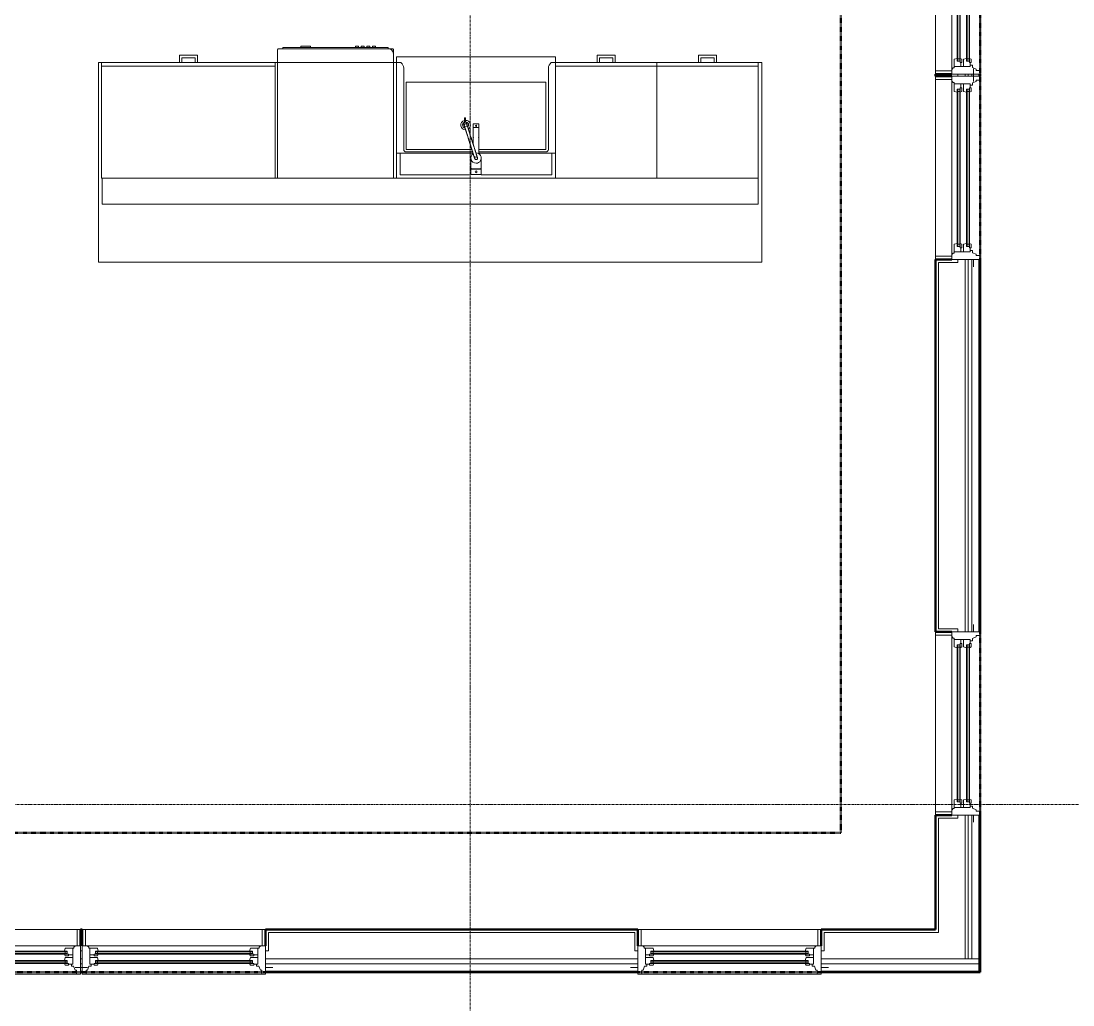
# Model space of a CAD drawing. Header units: inches. Extents: x -4218 to -1830, y 9767 to 12426.
# Drawn here: x -2266.4 to -2048.3, y 11240.6 to 11444.6 of the extents above; entities that cross this region are included whole.
import ezdxf

# ---------------------------------------------------------------- set-up
doc = ezdxf.new("R2010")
doc.units = ezdxf.units.IN
doc.header["$MEASUREMENT"] = 0
doc.linetypes.add('Dash 1_16_', pattern=[0.125, 0.0625, -0.0625])
doc.linetypes.add('Grid Line 1_2_', pattern=[0.875, 0.5, -0.125, 0.125, -0.125])
for name, color, linetype, lineweight in [('0-1', 7, 'Continuous', 5), ('0-2', 252, 'Continuous', 9), ('A-GLAZ-1', 151, 'Continuous', 9), ('A-GLAZ-2', 151, 'Continuous', 20), ('A-WALL', 113, 'Continuous', 13), ('A-WALL-3', 253, 'Continuous', 9), ('A-WALL-4', 252, 'Continuous', 9), ('A-WALL-5', 254, 'Continuous', 9), ('A-WALL-6', 10, 'Continuous', 9), ('A-WALL-7', 113, 'Continuous', 9), ('A-WALL-8', 113, 'Continuous', 50), ('C-PROP-LINE-1', 91, 'Dash 1_16_', 50), ('P-SANR-FIXT-1', 10, 'Continuous', 9), ('P-SANR-FIXT-3', 252, 'Continuous', 9), ('Q-CASE-1', 253, 'Continuous', 9), ('Q-CASE-2', 252, 'Continuous', 9), ('Q-CASE-3', 10, 'Continuous', 9), ('Q-CASE-5', 254, 'Continuous', 9), ('Q-SPCQ-1', 10, 'Continuous', 9), ('Q-SPCQ-2', 253, 'Continuous', 9), ('Q-SPCQ-3', 252, 'Continuous', 9), ('Q-SPCQ-4', 254, 'Continuous', 9), ('S-GRID-1', 1, 'Grid Line 1_2_', 9)]:
    doc.layers.add(name, color=color, linetype=linetype, lineweight=lineweight)

# ---------------------------------------------------------------- blocks, each defined once
blk = doc.blocks.new('Dishwasher_15404 - 34_ counter-V60-BACKGROUND - 2ND FLOOR')
at = {"layer": 'Q-SPCQ-1'}
for p, q in [((0, 0), (0, -24)), ((26.68, 0), (24, 0)), ((26.87, -22.93), (26.87, -0.2)), ((27.12, -1.09), (26.87, -1.09)), ((27.12, -1.09), (27.12, -22.91)), ((27.37, -4.82), (27.12, -4.82)), ((27.37, -4.82), (27.37, -5.81)), ((27.37, -5.81), (27.37, -6.79)), ((27.12, -6.79), (27.37, -6.79)), ((27.37, -16.15), (27.12, -16.15)), ((27.12, -16.74), (27.37, -16.74)), ((27.37, -17.33), (27.12, -17.33)), ((27.37, -16.15), (27.37, -16.74)), ((27.37, -17.33), (27.37, -17.92)), ((27.12, -17.92), (27.37, -17.92)), ((27.37, -18.51), (27.12, -18.51)), ((27.12, -19.1), (27.37, -19.1)), ((27.37, -18.51), (27.37, -19.1)), ((27.37, -19.69), (27.12, -19.69)), ((27.12, -20.28), (27.37, -20.28)), ((27.37, -19.69), (27.37, -20.28)), ((27.12, -22.91), (26.87, -22.91)), ((26.87, -23.8), (26.87, -22.93)), ((24, -24), (25.8, -24)), ((25.8, -24), (26.68, -24))]:
    blk.add_line(p, q, dxfattribs=at)
for centre, radius, start, end in [((26.68, -0.2), 0.197, 360, 90), ((26.68, -0.2), 0.197, 15, 90), ((25.8, -22.93), 1.07, 270, 0), ((26.68, -23.8), 0.197, 270, 0)]:
    blk.add_arc(centre, radius, start, end, dxfattribs=at)
at = {"layer": 'Q-SPCQ-2'}
blk.add_line((0, 0), (0, -24), dxfattribs=at)
at = {"layer": 'Q-SPCQ-3'}
for p, q in [((24, 0), (0, 0)), ((0, -24), (24, -24))]:
    blk.add_line(p, q, dxfattribs=at)
at = {"layer": 'Q-SPCQ-4'}
blk.add_line((0, 0), (0, -24), dxfattribs=at)
blk.add_line((0, 0), (0, -24), dxfattribs=at)
blk = doc.blocks.new('Vanity Cabinet-Double Door - 33_-V61-BACKGROUND - 2ND FLOOR')
at = {"layer": 'Q-CASE-1'}
for p, q in [((-15.76, 0), (17.24, 0)), ((17.24, 0), (-15.76, 0))]:
    blk.add_line(p, q, dxfattribs=at)
at = {"layer": 'Q-CASE-2'}
for p, q in [((-15.76, -5.17), (-15.76, 0)), ((-15.76, 0), (-15.76, -5.17)), ((-15.01, -0.75), (-15.01, -5.2)), ((-0.34, -0.75), (-15.01, -0.75)), ((16.49, -0.75), (1.82, -0.75)), ((16.49, -5.16), (16.49, -0.75)), ((17.24, 0), (17.24, -5.2)), ((17.24, -5.2), (17.24, 0))]:
    blk.add_line(p, q, dxfattribs=at)
at = {"layer": 'Q-CASE-5'}
blk.add_line((17.24, 0), (-15.76, 0), dxfattribs=at)
blk = doc.blocks.new('Base Cabinet 3 Drawer 230 - Base Cabinet 3 Drawer 230 21_-V62-BACKGROUND - 2ND FLOOR')
at = {"layer": 'Q-CASE-1'}
for p, q in [((-1.14, -24), (-0.64, -24)), ((2.61, -24), (2.11, -24))]:
    blk.add_line(p, q, dxfattribs=at)
at = {"layer": 'Q-CASE-2'}
for p, q in [((-9.76, -23.25), (-9.76, 0)), ((-9.76, 0), (11.24, 0)), ((11.24, 0), (11.24, -23.25)), ((-9.76, -23.25), (-9.76, -24)), ((11.24, -23.25), (-9.76, -23.25)), ((11.24, -24), (11.24, -23.25)), ((-9.76, -24), (11.24, -24)), ((-1.14, -24), (-0.64, -24)), ((2.61, -24), (2.11, -24))]:
    blk.add_line(p, q, dxfattribs=at)
at = {"layer": 'Q-CASE-3'}
for p, q in [((-1.14, -24), (-1.14, -25.5)), ((-1.14, -25.5), (2.61, -25.5)), ((-0.64, -25), (-0.64, -24)), ((2.11, -25), (-0.64, -25)), ((2.11, -24), (2.11, -25)), ((2.61, -25.5), (2.61, -24))]:
    blk.add_line(p, q, dxfattribs=at)
at = {"layer": 'Q-CASE-5'}
for p, q in [((-1.14, -24), (-0.64, -24)), ((2.61, -24), (2.11, -24))]:
    blk.add_line(p, q, dxfattribs=at)
blk = doc.blocks.new('Base Cabinet 3 Drawer 230 - Base Cabinet 3 Drawer 230 36_-2567957-BACKGROUND - 2ND FLOOR')
at = {"layer": 'Q-CASE-1'}
for p, q in [((-1.14, -24), (-0.64, -24)), ((2.61, -24), (2.11, -24))]:
    blk.add_line(p, q, dxfattribs=at)
at = {"layer": 'Q-CASE-2'}
for p, q in [((-17.26, -23.25), (-17.26, 0)), ((-17.26, 0), (18.74, 0)), ((18.74, 0), (18.74, -23.25)), ((-17.26, -23.25), (-17.26, -24)), ((18.74, -23.25), (-17.26, -23.25)), ((18.74, -24), (18.74, -23.25)), ((-17.26, -24), (18.74, -24)), ((-1.14, -24), (-0.64, -24)), ((2.61, -24), (2.11, -24))]:
    blk.add_line(p, q, dxfattribs=at)
at = {"layer": 'Q-CASE-3'}
for p, q in [((-1.14, -24), (-1.14, -25.5)), ((-1.14, -25.5), (2.61, -25.5)), ((-0.64, -25), (-0.64, -24)), ((2.11, -25), (-0.64, -25)), ((2.11, -24), (2.11, -25)), ((2.61, -25.5), (2.61, -24))]:
    blk.add_line(p, q, dxfattribs=at)
at = {"layer": 'Q-CASE-5'}
for p, q in [((-1.14, -24), (-0.64, -24)), ((2.61, -24), (2.11, -24))]:
    blk.add_line(p, q, dxfattribs=at)
blk = doc.blocks.new('kitchen_faucet_14143 - kitchen_faucet_14143-V80-BACKGROUND - 2ND FLOOR')
at = {"layer": 'P-SANR-FIXT-1'}
for p, q in [((-6.3, 0.57), (-7.09, 0.57)), ((-7.09, -0.57), (-7.09, 0.57)), ((-0.9, 0.59), (-6.3, 0.59)), ((-6.3, 0.51), (-6.3, 0.59)), ((-6.3, 0.42), (-6.3, 0.5)), ((-6.3, 0.3), (-6.3, 0.4)), ((-6.3, 0.29), (-6.3, 0.15)), ((-6.3, 0.15), (-6.3, 0.29)), ((-6.3, 0.15), (-6.3, -0.15)), ((-6.3, -0.15), (-6.3, 0.15)), ((-3.97, 0.59), (-4.89, 0.59)), ((2.26, 1.08), (0, 1.08)), ((2.34, 1.02), (2.1, 1.02)), ((2.26, 1.08), (2.26, -1.08)), ((3.44, 1.08), (2.34, 1.08)), ((2.34, -1.08), (2.34, 1.08)), ((3.44, 1.08), (3.44, -1.08)), ((-7.41, -2.04), (-6.99, -1.91)), ((-7.09, -0.57), (-6.3, -0.57)), ((-6.3, -0.15), (-6.3, -0.29)), ((-6.3, -0.29), (-6.3, -0.15)), ((-6.3, -0.4), (-6.3, -0.3)), ((-6.3, -0.5), (-6.3, -0.42)), ((-6.3, -0.59), (-6.3, -0.57)), ((-6.3, -0.59), (-2.83, -0.59)), ((-4.89, -0.59), (-3.97, -0.59)), ((-0.94, -0.59), (-0.9, -0.59)), ((0, -1.08), (2.26, -1.08)), ((2.1, -1.02), (2.34, -1.02)), ((2.34, -1.08), (3.44, -1.08)), ((-7.58, -2.2), (-8.24, -2.2)), ((-8.24, -2.4), (-7.58, -2.4)), ((-6.81, -2.46), (-7.23, -2.59))]:
    blk.add_line(p, q, dxfattribs=at)
at = {"layer": 'P-SANR-FIXT-1', "flags": 128}
for points in [[(-0.06, 0.29), (-0.07, 0.29), (-0.07, 0.29), (-0.07, 0.29), (-0.07, 0.29), (-0.07, 0.29), (-0.08, 0.28), (-0.08, 0.28), (-0.09, 0.28), (-0.1, 0.28), (-0.1, 0.28), (-0.11, 0.27), (-0.26, 0.23), (-0.28, 0.22), (-0.3, 0.22), (-0.46, 0.16), (-0.49, 0.16), (-0.51, 0.15), (-0.54, 0.14), (-0.57, 0.13), (-0.6, 0.12), (-0.63, 0.11), (-0.66, 0.1), (-0.69, 0.09), (-0.72, 0.08), (-0.75, 0.07), (-0.78, 0.06), (-0.82, 0.05), (-0.85, 0.04), (-0.89, 0.03), (-0.92, 0.02), (-0.96, 0.01), (-1, 0), (-1.04, -0.02), (-1.07, -0.03), (-1.11, -0.04), (-1.15, -0.05), (-1.2, -0.07), (-1.24, -0.08), (-1.28, -0.09), (-1.32, -0.11), (-1.37, -0.12), (-1.41, -0.14), (-1.46, -0.15), (-1.5, -0.16), (-1.55, -0.18), (-1.6, -0.19), (-1.65, -0.21), (-1.69, -0.23), (-1.74, -0.24), (-1.79, -0.26), (-2.49, -0.48), (-2.55, -0.5), (-2.61, -0.51), (-2.67, -0.53), (-2.72, -0.55), (-2.78, -0.57), (-2.84, -0.59), (-2.9, -0.61), (-2.96, -0.62), (-3.02, -0.64), (-3.08, -0.66), (-3.14, -0.68), (-3.19, -0.7), (-3.25, -0.72), (-3.31, -0.74), (-3.37, -0.76), (-3.43, -0.77), (-3.49, -0.79), (-3.55, -0.81), (-3.61, -0.83), (-3.67, -0.85), (-3.73, -0.87), (-3.79, -0.89), (-3.85, -0.91), (-3.91, -0.92), (-3.97, -0.94), (-4.03, -0.96), (-4.09, -0.98), (-4.15, -1), (-4.21, -1.02), (-4.26, -1.04), (-4.32, -1.05), (-4.94, -1.25), (-4.99, -1.27), (-5.04, -1.28), (-5.09, -1.3), (-5.15, -1.31), (-5.2, -1.33), (-5.44, -1.41), (-5.48, -1.42), (-5.53, -1.43), (-5.57, -1.45), (-5.62, -1.46), (-5.66, -1.48), (-5.7, -1.49), (-5.75, -1.5), (-5.79, -1.52), (-5.83, -1.53), (-5.87, -1.54), (-5.91, -1.56), (-5.95, -1.57), (-5.99, -1.58), (-6.02, -1.59), (-6.06, -1.6), (-6.1, -1.61), (-6.13, -1.63), (-6.17, -1.64), (-6.2, -1.65), (-6.23, -1.66), (-6.26, -1.67), (-6.3, -1.68), (-6.33, -1.69), (-6.36, -1.7), (-6.38, -1.71), (-6.41, -1.71), (-6.44, -1.72), (-6.47, -1.73), (-6.49, -1.74), (-6.52, -1.75), (-6.54, -1.76), (-6.57, -1.76), (-6.59, -1.77), (-6.61, -1.78), (-6.63, -1.78), (-6.65, -1.79), (-6.67, -1.8), (-6.69, -1.8), (-6.71, -1.81), (-6.73, -1.81), (-6.74, -1.82), (-6.76, -1.82), (-6.77, -1.83), (-6.79, -1.83), (-6.8, -1.84), (-6.81, -1.84), (-6.83, -1.84), (-6.84, -1.85), (-6.85, -1.85), (-6.86, -1.85), (-6.87, -1.86), (-6.87, -1.86), (-6.88, -1.86), (-6.89, -1.86), (-6.89, -1.87), (-6.9, -1.87), (-6.9, -1.87), (-6.9, -1.87), (-6.91, -1.87), (-6.91, -1.87), (-6.91, -1.87)], [(0.27, 0.18), (0.21, 0.23), (0.15, 0.28), (0.08, 0.3), (0, 0.3), (-0.08, 0.28), (-0.15, 0.25), (-0.2, 0.2), (-0.24, 0.13), (-0.27, 0.06), (-0.27, -0.02)], [(-0.22, -0.16), (-0.17, -0.22), (-0.1, -0.26), (-0.03, -0.28), (0.05, -0.29), (0.13, -0.27), (0.19, -0.23), (0.25, -0.18), (0.29, -0.12), (0.31, -0.04), (0.32, 0.03), (0.3, 0.11), (0.27, 0.18)], [(-6.56, -2), (-6.61, -1.94), (-6.67, -1.9), (-6.74, -1.87), (-6.82, -1.86), (-6.9, -1.87), (-6.97, -1.9), (-7.03, -1.94), (-7.08, -2), (-7.1, -2.08), (-7.11, -2.15)], [(-7.11, -2.15), (-7.1, -2.23), (-7.08, -2.3), (-7.03, -2.36), (-6.97, -2.41), (-6.9, -2.44), (-6.82, -2.45), (-6.74, -2.44), (-6.67, -2.41), (-6.61, -2.36), (-6.56, -2.3), (-6.53, -2.23), (-6.52, -2.15)], [(0.11, -0.27), (0.11, -0.27), (0.11, -0.27), (0.11, -0.28), (0.11, -0.28), (0.1, -0.28), (0.1, -0.28), (0.09, -0.28), (0.09, -0.28), (0.08, -0.28), (0.07, -0.29), (0.06, -0.29), (-0.08, -0.34), (-0.1, -0.34), (-0.12, -0.35), (-0.14, -0.35), (-0.16, -0.36), (-0.18, -0.37), (-0.2, -0.37), (-0.23, -0.38), (-0.25, -0.39), (-0.27, -0.4), (-0.3, -0.4), (-0.32, -0.41), (-0.35, -0.42), (-0.38, -0.43), (-0.41, -0.44), (-0.44, -0.45), (-0.46, -0.46), (-0.5, -0.47), (-0.53, -0.48), (-0.56, -0.49), (-0.59, -0.5), (-0.62, -0.51), (-0.66, -0.52), (-0.69, -0.53), (-0.73, -0.54), (-0.77, -0.55), (-0.8, -0.56), (-0.84, -0.58), (-0.88, -0.59), (-0.92, -0.6), (-0.96, -0.61), (-1, -0.63), (-1.04, -0.64), (-1.08, -0.65), (-1.13, -0.67), (-1.17, -0.68), (-1.22, -0.69), (-1.26, -0.71), (-1.31, -0.72), (-1.35, -0.74), (-1.4, -0.75), (-1.45, -0.77), (-1.5, -0.78), (-1.54, -0.8), (-1.59, -0.81), (-1.64, -0.83), (-1.69, -0.84), (-1.75, -0.86), (-1.8, -0.88), (-1.85, -0.89), (-1.9, -0.91), (-1.96, -0.93), (-2.01, -0.94), (-2.06, -0.96), (-2.12, -0.98), (-2.18, -1), (-2.23, -1.01), (-2.29, -1.03), (-2.34, -1.05), (-2.4, -1.07), (-2.46, -1.09), (-2.52, -1.1), (-2.57, -1.12), (-2.63, -1.14), (-2.69, -1.16), (-2.75, -1.18), (-2.81, -1.2), (-2.87, -1.21), (-2.93, -1.23), (-2.99, -1.25), (-3.05, -1.27), (-3.1, -1.29), (-3.16, -1.31), (-3.22, -1.33), (-3.28, -1.35), (-3.34, -1.37), (-3.4, -1.38), (-3.46, -1.4), (-3.52, -1.42), (-3.58, -1.44), (-3.64, -1.46), (-3.7, -1.48), (-3.76, -1.5), (-3.82, -1.52), (-3.88, -1.53), (-3.94, -1.55), (-4, -1.57), (-4.05, -1.59), (-4.11, -1.61), (-4.74, -1.8), (-4.79, -1.82), (-4.84, -1.84), (-4.89, -1.85), (-4.94, -1.87), (-4.99, -1.89), (-5.22, -1.96), (-5.27, -1.97), (-5.32, -1.99), (-5.36, -2), (-5.41, -2.02), (-5.45, -2.03), (-5.49, -2.04), (-5.54, -2.06), (-5.58, -2.07), (-5.62, -2.08), (-5.66, -2.1), (-5.7, -2.11), (-5.74, -2.12), (-5.78, -2.13), (-5.82, -2.15), (-5.85, -2.16), (-5.89, -2.17), (-5.93, -2.18), (-5.96, -2.19), (-6, -2.2), (-6.03, -2.21), (-6.06, -2.22), (-6.09, -2.23), (-6.13, -2.24), (-6.16, -2.25), (-6.19, -2.26), (-6.21, -2.27), (-6.24, -2.28), (-6.27, -2.29), (-6.3, -2.3), (-6.32, -2.3), (-6.35, -2.31), (-6.37, -2.32), (-6.39, -2.33), (-6.42, -2.33), (-6.44, -2.34), (-6.46, -2.35), (-6.48, -2.35), (-6.5, -2.36), (-6.52, -2.37), (-6.54, -2.37), (-6.55, -2.38), (-6.57, -2.38), (-6.59, -2.39), (-6.6, -2.39), (-6.61, -2.4), (-6.63, -2.4), (-6.64, -2.41), (-6.65, -2.41), (-6.66, -2.41), (-6.67, -2.42), (-6.68, -2.42), (-6.69, -2.42), (-6.7, -2.42), (-6.7, -2.43), (-6.71, -2.43), (-6.72, -2.43), (-6.72, -2.43), (-6.72, -2.43), (-6.73, -2.43), (-6.73, -2.43), (-6.73, -2.43), (-6.73, -2.43)]]:
    blk.add_lwpolyline(points, dxfattribs=at)
at = {"layer": 'P-SANR-FIXT-1'}
for centre, radius, start, end in [((-6.69, 0), 0.118, 0, 180), ((0, 0), 1.08, 360, 180), ((2.88, 0), 0.197, 0, 180), ((-6.83, -2.16), 0.984, 34.6289, 180), ((-6.83, -2.16), 0.984, 180, 183.6246), ((-6.83, -2.16), 0.984, 195, 360), ((-6.83, -2.16), 0.63, 45, 180), ((-6.83, -2.16), 0.63, 180, 349.6916), ((-6.83, -2.16), 0.591, 168.6397, 180), ((-6.83, -2.16), 0.591, 180, 227.1165), ((-6.83, -2.16), 0.591, 47.2269, 168.6397), ((-6.69, 0), 0.118, 180, 360), ((0, 0), 1.08, 180, 182.3811), ((0, 0), 1.08, 212.5288, 360), ((2.88, 0), 0.197, 180, 0), ((-6.83, -2.16), 0.591, 227.1165, 345.2352)]:
    blk.add_arc(centre, radius, start, end, dxfattribs=at)
for centre, major_axis, ratio, start_param, end_param in [((-3.97, 0), (0, 0.591), 0.906308, 6.021386, 6.806784), ((-3.97, 0), (0, 0.591), 0.906308, 2.617994, 3.403392), ((-8.24, -2.3), (0, 0.0984), 0.984808, 4.712389, 7.853982), ((-8.24, -2.3), (0, 0.0984), 0.984808, 1.570796, 4.712389)]:
    blk.add_ellipse(centre, major_axis=major_axis, ratio=ratio, start_param=start_param, end_param=end_param, dxfattribs=at)
blk = doc.blocks.new('Stainless Steel Farmhous Kitchen Sink - Stainless Steel Farmhous Kitchen Sink-V81-BACKGROUND - 2ND FLOOR')
at = {"layer": 'P-SANR-FIXT-1'}
for p, q in [((-31, -16.96), (-31, -3)), ((-31, -3), (-17.08, -3)), ((-15.65, -3), (-2, -3)), ((-2, -3), (-2, -16.96)), ((-2, -16.96), (-31, -16.96)), ((-33, -21.04), (-33, -22.2)), ((0, -22.2), (0, -21.04)), ((-33, -22.2), (0, -22.2))]:
    blk.add_line(p, q, dxfattribs=at)
at = {"layer": 'P-SANR-FIXT-3'}
for p, q in [((-17.09, -2.25), (-33, -2.25)), ((-33, -2.25), (-33, -21.04)), ((0, -2.25), (-15.89, -2.25)), ((0, -21.04), (0, -2.25))]:
    blk.add_line(p, q, dxfattribs=at)
blk = doc.blocks.new('CTR - 1st Phase - Unit Layouts_rvt-1-BACKGROUND - 2ND FLOOR')
at = {"layer": 'A-WALL-3'}
for p, q in [((-2213.21, 11412.02), (-2249.58, 11412.02)), ((-2249.58, 11406.65), (-2249.58, 11412.02)), ((-2188.58, 11412.02), (-2189.21, 11412.02)), ((-2113.58, 11412.02), (-2155.58, 11412.02)), ((-2113.58, 11412.02), (-2113.58, 11406.65)), ((-2249.58, 11406.65), (-2113.58, 11406.65))]:
    blk.add_line(p, q, dxfattribs=at)
at = {"layer": 'A-WALL-4'}
for p, q in [((-2249.58, 11412.02), (-2113.58, 11412.02)), ((-2249.58, 11412.02), (-2249.58, 11406.65)), ((-2113.58, 11412.02), (-2113.58, 11406.65)), ((-2113.58, 11406.65), (-2249.58, 11406.65))]:
    blk.add_line(p, q, dxfattribs=at)
at = {"layer": 'A-WALL-5'}
blk.add_line((-2155.58, 11412.02), (-2188.58, 11412.02), dxfattribs=at)
at = {"layer": 'A-WALL-6'}
blk.add_line((-2189.21, 11412.02), (-2213.21, 11412.02), dxfattribs=at)
at = {"layer": 'A-WALL-7'}
for p, q in [((-2187.68, 11436.02), (-2250.33, 11436.02)), ((-2250.33, 11436.02), (-2250.33, 11394.65)), ((-2250.33, 11394.65), (-2250.33, 11436.02)), ((-2250.33, 11436.02), (-2187.68, 11436.02)), ((-2112.8, 11436.02), (-2156.49, 11436.02)), ((-2156.49, 11436.02), (-2112.8, 11436.02)), ((-2112.8, 11394.65), (-2112.8, 11436.02)), ((-2112.8, 11436.02), (-2112.8, 11394.65)), ((-2187.08, 11417.98), (-2187.08, 11434.83)), ((-2187.08, 11434.83), (-2187.08, 11417.98)), ((-2157.08, 11434.83), (-2157.08, 11417.98)), ((-2157.08, 11417.98), (-2157.08, 11434.83)), ((-2172.78, 11417.48), (-2186.58, 11417.48)), ((-2186.58, 11417.48), (-2172.78, 11417.48)), ((-2157.58, 11417.48), (-2171.5, 11417.48)), ((-2171.5, 11417.48), (-2157.58, 11417.48)), ((-2250.33, 11394.65), (-2112.8, 11394.65)), ((-2112.8, 11394.65), (-2250.33, 11394.65))]:
    blk.add_line(p, q, dxfattribs=at)
for centre, radius, start, end in [((-2188.58, 11434.83), 1.5, 0, 52.7802), ((-2188.58, 11434.83), 1.5, 0, 52.7802), ((-2155.58, 11434.83), 1.5, 127.2198, 180), ((-2155.58, 11434.83), 1.5, 127.2198, 180), ((-2186.58, 11417.98), 0.5, 180, 270), ((-2186.58, 11417.98), 0.5, 180, 270), ((-2157.58, 11417.98), 0.5, 270, 360), ((-2157.58, 11417.98), 0.5, 270, 0)]:
    blk.add_arc(centre, radius, start, end, dxfattribs=at)
at = {"layer": '0-2'}
for name, p, rotation in [('Dishwasher_15404 - 34_ counter-V60-BACKGROUND - 2ND FLOOR', (-2213.21, 11412.02), 90.00000000010175), ('Base Cabinet 3 Drawer 230 - Base Cabinet 3 Drawer 230 36_-2567957-BACKGROUND - 2ND FLOOR', (-2230.97, 11412.02), 180), ('Stainless Steel Farmhous Kitchen Sink - Stainless Steel Farmhous Kitchen Sink-V81-BACKGROUND - 2ND FLOOR', (-2188.58, 11414.98), 180), ('Base Cabinet 3 Drawer 230 - Base Cabinet 3 Drawer 230 21_-V62-BACKGROUND - 2ND FLOOR', (-2144.35, 11412.02), 180), ('Base Cabinet 3 Drawer 230 - Base Cabinet 3 Drawer 230 21_-V62-BACKGROUND - 2ND FLOOR', (-2123.35, 11412.02), 180), ('kitchen_faucet_14143 - kitchen_faucet_14143-V80-BACKGROUND - 2ND FLOOR', (-2172.08, 11416.22), 269.999999999997), ('Vanity Cabinet-Double Door - 33_-V61-BACKGROUND - 2ND FLOOR', (-2171.35, 11412.02), 180)]:
    blk.add_blockref(name, p, dxfattribs=dict(at, rotation=rotation))
blk = doc.blocks.new('Window-Double_Hung-Andersen-400_Series-Tilt_Wash - DOUBLE HUNG - REVERSE COTTAGE - 2ND FLOOR-2888709-BACKGROUND - 2ND FLOOR')
at = {"layer": 'A-GLAZ-1'}
for p, q in [((-18.95, 4.62), (18.95, 4.62)), ((-18.95, 1.25), (-18.95, 4.62)), ((-18.32, 1.25), (-18.32, 4.62)), ((18.32, 1.25), (18.32, 4.62)), ((18.95, 4.62), (18.95, 1.25)), ((-19.01, 2.62), (-19.01, 4.12)), ((-19.01, 4.12), (-18.95, 4.12)), ((-18.95, 2.62), (-19.01, 2.62)), ((18.95, 4.12), (19.01, 4.12)), ((19.01, 2.62), (18.95, 2.62)), ((19.01, 4.12), (19.01, 2.62)), ((18.95, 1.25), (-18.95, 1.25)), ((-15.7, 0.12), (15.7, 0.12)), ((-16.29, 0), (-15.7, 0)), ((-16.29, -0.38), (-15.7, -0.38)), ((-16.29, -1.94), (-15.7, -1.94)), ((-15.82, -0.38), (-15.82, 0)), ((-15.82, -2.31), (-15.82, -1.94)), ((-15.7, 0), (15.7, 0)), ((-15.7, -0.38), (15.7, -0.38)), ((-15.7, -0.5), (15.7, -0.5)), ((-15.7, -1.81), (15.7, -1.81)), ((-15.7, -1.94), (15.7, -1.94)), ((16.29, 0), (15.7, 0)), ((16.29, -0.38), (15.7, -0.38)), ((16.29, -1.94), (15.7, -1.94)), ((15.82, -0.38), (15.82, 0)), ((15.82, -2.31), (15.82, -1.94)), ((-16.29, -2.31), (-15.7, -2.31)), ((-15.7, -2.31), (15.7, -2.31)), ((-15.7, -2.44), (15.7, -2.44)), ((16.29, -2.31), (15.7, -2.31))]:
    blk.add_line(p, q, dxfattribs=at)
at = {"layer": 'A-GLAZ-2'}
for p, q in [((-19.01, 1.25), (19.01, 1.25)), ((-19.01, -4.62), (-19.01, 1.25)), ((-17.67, 0.97), (-18, 1.25)), ((-17.67, 0.97), (-17.67, 0.75)), ((-17.67, 0.75), (-15.86, 0.75)), ((-17.42, -2.56), (-17.42, 0.75)), ((-16.29, -0.5), (-16.29, 0.12)), ((-15.7, 0.12), (-16.29, 0.12)), ((-15.86, 0.75), (-15.7, 0.12)), ((15.86, 0.75), (15.7, 0.12)), ((15.7, 0.12), (16.29, 0.12)), ((17.67, 0.75), (15.86, 0.75)), ((16.29, -0.5), (16.29, 0.12)), ((17.42, -2.56), (17.42, 0.75)), ((17.67, 0.97), (18, 1.25)), ((17.67, 0.97), (17.67, 0.75)), ((19.01, 1.25), (19.01, -4.62)), ((-17.42, -0.62), (-16.57, -0.62)), ((-17.42, -1.19), (-15.86, -1.19)), ((-16.57, -0.5), (-16.57, -0.84)), ((-15.7, -0.5), (-16.57, -0.5)), ((-15.86, -0.84), (-16.57, -0.84)), ((-16.29, -2.44), (-16.29, -1.81)), ((-15.7, -1.81), (-16.29, -1.81)), ((-15.86, -0.84), (-15.7, -0.5)), ((-15.86, -1.19), (-15.7, -1.81)), ((15.86, -0.84), (15.7, -0.5)), ((15.7, -0.5), (16.57, -0.5)), ((15.86, -1.19), (15.7, -1.81)), ((15.7, -1.81), (16.29, -1.81)), ((15.86, -0.84), (16.57, -0.84)), ((17.42, -1.19), (15.86, -1.19)), ((16.29, -2.44), (16.29, -1.81)), ((16.57, -0.5), (16.57, -0.84)), ((17.42, -0.62), (16.57, -0.62)), ((-19.01, -3.25), (-20.51, -3.25)), ((-18.2, -3.81), (-17.92, -3.81)), ((-18.2, -4.62), (-18.2, -3.81)), ((-17.92, -3.81), (-17.61, -3)), ((-17.61, -3), (-17.14, -3)), ((-17.42, -2.56), (-16.57, -2.56)), ((-17.14, -3), (-17.14, -2.56)), ((-16.57, -2.44), (-16.57, -2.78)), ((-15.7, -2.44), (-16.57, -2.44)), ((-15.86, -2.78), (-16.57, -2.78)), ((-15.86, -2.78), (-15.7, -2.44)), ((15.86, -2.78), (15.7, -2.44)), ((15.7, -2.44), (16.57, -2.44)), ((15.86, -2.78), (16.57, -2.78)), ((16.57, -2.44), (16.57, -2.78)), ((17.42, -2.56), (16.57, -2.56)), ((17.14, -3), (17.14, -2.56)), ((17.61, -3), (17.14, -3)), ((17.92, -3.81), (17.61, -3)), ((18.2, -3.81), (17.92, -3.81)), ((18.2, -4.62), (18.2, -3.81)), ((19.01, -3.25), (20.51, -3.25)), ((19.01, -4.62), (-19.01, -4.62))]:
    blk.add_line(p, q, dxfattribs=at)
blk = doc.blocks.new('Window-Double_Hung-Andersen-400_Series-Tilt_Wash - DOUBLE HUNG - REVERSE COTTAGE - 2ND FLOOR-2888466-BACKGROUND - 2ND FLOOR')
at = {"layer": 'A-GLAZ-1'}
for p, q in [((-18.95, 4.44), (18.95, 4.44)), ((-18.95, 1.06), (-18.95, 4.44)), ((-18.32, 1.06), (-18.32, 4.44)), ((18.32, 1.06), (18.32, 4.44)), ((18.95, 4.44), (18.95, 1.06)), ((-19.01, 2.44), (-19.01, 3.94)), ((-19.01, 3.94), (-18.95, 3.94)), ((-18.95, 2.44), (-19.01, 2.44)), ((18.95, 3.94), (19.01, 3.94)), ((19.01, 2.44), (18.95, 2.44)), ((19.01, 3.94), (19.01, 2.44)), ((18.95, 1.06), (-18.95, 1.06)), ((-16.29, -0.19), (-15.7, -0.19)), ((-16.29, -0.56), (-15.7, -0.56)), ((-16.29, -2.13), (-15.7, -2.13)), ((-15.82, -0.56), (-15.82, -0.19)), ((-15.82, -2.5), (-15.82, -2.13)), ((-15.7, -0.06), (15.7, -0.06)), ((-15.7, -0.19), (15.7, -0.19)), ((-15.7, -0.56), (15.7, -0.56)), ((-15.7, -0.69), (15.7, -0.69)), ((-15.7, -2), (15.7, -2)), ((-15.7, -2.13), (15.7, -2.13)), ((16.29, -0.19), (15.7, -0.19)), ((16.29, -0.56), (15.7, -0.56)), ((16.29, -2.13), (15.7, -2.13)), ((15.82, -0.56), (15.82, -0.19)), ((15.82, -2.5), (15.82, -2.13)), ((-16.29, -2.5), (-15.7, -2.5)), ((-15.7, -2.5), (15.7, -2.5)), ((-15.7, -2.63), (15.7, -2.63)), ((16.29, -2.5), (15.7, -2.5))]:
    blk.add_line(p, q, dxfattribs=at)
at = {"layer": 'A-GLAZ-2'}
for p, q in [((-19.01, 1.06), (19.01, 1.06)), ((-19.01, -4.81), (-19.01, 1.06)), ((-17.67, 0.78), (-18, 1.06)), ((-17.67, 0.78), (-17.67, 0.56)), ((-17.67, 0.56), (-15.86, 0.56)), ((-17.42, -2.75), (-17.42, 0.56)), ((-15.86, 0.56), (-15.7, -0.06)), ((15.86, 0.56), (15.7, -0.06)), ((17.67, 0.56), (15.86, 0.56)), ((17.42, -2.75), (17.42, 0.56)), ((17.67, 0.78), (18, 1.06)), ((17.67, 0.78), (17.67, 0.56)), ((19.01, 1.06), (19.01, -4.81)), ((-17.42, -0.81), (-16.57, -0.81)), ((-17.42, -1.38), (-15.86, -1.38)), ((-16.57, -0.69), (-16.57, -1.03)), ((-15.7, -0.69), (-16.57, -0.69)), ((-15.86, -1.03), (-16.57, -1.03)), ((-16.29, -0.69), (-16.29, -0.06)), ((-15.7, -0.06), (-16.29, -0.06)), ((-16.29, -2.63), (-16.29, -2)), ((-15.7, -2), (-16.29, -2)), ((-15.86, -1.03), (-15.7, -0.69)), ((-15.86, -1.38), (-15.7, -2)), ((15.7, -0.06), (16.29, -0.06)), ((15.86, -1.03), (15.7, -0.69)), ((15.7, -0.69), (16.57, -0.69)), ((15.86, -1.38), (15.7, -2)), ((15.7, -2), (16.29, -2)), ((15.86, -1.03), (16.57, -1.03)), ((17.42, -1.38), (15.86, -1.38)), ((16.29, -0.69), (16.29, -0.06)), ((16.29, -2.63), (16.29, -2)), ((16.57, -0.69), (16.57, -1.03)), ((17.42, -0.81), (16.57, -0.81)), ((-19.01, -3.44), (-20.51, -3.44)), ((-18.2, -4), (-17.92, -4)), ((-18.2, -4.81), (-18.2, -4)), ((-17.92, -4), (-17.61, -3.19)), ((-17.61, -3.19), (-17.14, -3.19)), ((-17.42, -2.75), (-16.57, -2.75)), ((-17.14, -3.19), (-17.14, -2.75)), ((-16.57, -2.63), (-16.57, -2.97)), ((-15.7, -2.63), (-16.57, -2.63)), ((-15.86, -2.97), (-16.57, -2.97)), ((-15.86, -2.97), (-15.7, -2.63)), ((15.86, -2.97), (15.7, -2.63)), ((15.7, -2.63), (16.57, -2.63)), ((15.86, -2.97), (16.57, -2.97)), ((16.57, -2.63), (16.57, -2.97)), ((17.42, -2.75), (16.57, -2.75)), ((17.14, -3.19), (17.14, -2.75)), ((17.61, -3.19), (17.14, -3.19)), ((17.92, -4), (17.61, -3.19)), ((18.2, -4), (17.92, -4)), ((18.2, -4.81), (18.2, -4)), ((19.01, -3.44), (20.51, -3.44)), ((19.01, -4.81), (-19.01, -4.81))]:
    blk.add_line(p, q, dxfattribs=at)
blk = doc.blocks.new('Window-Double_Hung-Andersen-400_Series-Tilt_Wash - DOUBLE HUNG - REVERSE COTTAGE - 2ND FLOOR-2888385-BACKGROUND - 2ND FLOOR')
at = {"layer": 'A-GLAZ-1'}
for p, q in [((-16.29, 2.5), (-15.7, 2.5)), ((-15.82, 2.5), (-15.82, 2.12)), ((-15.7, 2.62), (15.7, 2.62)), ((-15.7, 2.5), (15.7, 2.5)), ((16.29, 2.5), (15.7, 2.5)), ((15.82, 2.5), (15.82, 2.12)), ((-16.29, 2.12), (-15.7, 2.12)), ((-16.29, 0.56), (-15.7, 0.56)), ((-16.29, 0.19), (-15.7, 0.19)), ((-15.82, 0.56), (-15.82, 0.19)), ((-15.7, 2.12), (15.7, 2.12)), ((-15.7, 2), (15.7, 2)), ((-15.7, 0.69), (15.7, 0.69)), ((-15.7, 0.56), (15.7, 0.56)), ((-15.7, 0.19), (15.7, 0.19)), ((-15.7, 0.06), (15.7, 0.06)), ((16.29, 2.12), (15.7, 2.12)), ((16.29, 0.56), (15.7, 0.56)), ((16.29, 0.19), (15.7, 0.19)), ((15.82, 0.56), (15.82, 0.19)), ((18.95, -1.06), (-18.95, -1.06)), ((-18.95, -1.06), (-18.95, -4.44)), ((-18.32, -1.06), (-18.32, -4.44)), ((18.32, -1.06), (18.32, -4.44)), ((18.95, -4.44), (18.95, -1.06)), ((-19.01, -3.94), (-19.01, -2.44)), ((-19.01, -2.44), (-18.95, -2.44)), ((-18.95, -3.94), (-19.01, -3.94)), ((18.95, -2.44), (19.01, -2.44)), ((19.01, -3.94), (18.95, -3.94)), ((19.01, -2.44), (19.01, -3.94)), ((-18.95, -4.44), (18.95, -4.44))]:
    blk.add_line(p, q, dxfattribs=at)
at = {"layer": 'A-GLAZ-2'}
for p, q in [((19.01, 4.81), (-19.01, 4.81)), ((-19.01, 4.81), (-19.01, -1.06)), ((-18.2, 4.81), (-18.2, 4)), ((18.2, 4.81), (18.2, 4)), ((19.01, -1.06), (19.01, 4.81)), ((-19.01, 3.44), (-20.51, 3.44)), ((-18.2, 4), (-17.92, 4)), ((-17.92, 4), (-17.61, 3.19)), ((-17.61, 3.19), (-17.14, 3.19)), ((-17.42, 2.75), (-16.57, 2.75)), ((-17.42, 2.75), (-17.42, -0.56)), ((-17.14, 3.19), (-17.14, 2.75)), ((-15.86, 2.97), (-16.57, 2.97)), ((-16.57, 2.62), (-16.57, 2.97)), ((-15.7, 2.62), (-16.57, 2.62)), ((-16.29, 2.62), (-16.29, 2)), ((-15.86, 2.97), (-15.7, 2.62)), ((15.86, 2.97), (15.7, 2.62)), ((15.7, 2.62), (16.57, 2.62)), ((15.86, 2.97), (16.57, 2.97)), ((16.29, 2.62), (16.29, 2)), ((16.57, 2.62), (16.57, 2.97)), ((17.42, 2.75), (16.57, 2.75)), ((17.14, 3.19), (17.14, 2.75)), ((17.61, 3.19), (17.14, 3.19)), ((17.42, 2.75), (17.42, -0.56)), ((17.92, 4), (17.61, 3.19)), ((18.2, 4), (17.92, 4)), ((19.01, 3.44), (20.51, 3.44)), ((-17.42, 1.37), (-15.86, 1.37)), ((-17.42, 0.81), (-16.57, 0.81)), ((-15.86, 1.03), (-16.57, 1.03)), ((-16.57, 0.69), (-16.57, 1.03)), ((-15.7, 0.69), (-16.57, 0.69)), ((-15.7, 2), (-16.29, 2)), ((-16.29, 0.69), (-16.29, 0.06)), ((-15.7, 0.06), (-16.29, 0.06)), ((-15.86, 1.37), (-15.7, 2)), ((-15.86, 1.03), (-15.7, 0.69)), ((-15.86, -0.56), (-15.7, 0.06)), ((15.7, 2), (16.29, 2)), ((15.86, 1.37), (15.7, 2)), ((15.86, 1.03), (15.7, 0.69)), ((15.7, 0.69), (16.57, 0.69)), ((15.7, 0.06), (16.29, 0.06)), ((15.86, -0.56), (15.7, 0.06)), ((17.42, 1.37), (15.86, 1.37)), ((15.86, 1.03), (16.57, 1.03)), ((16.29, 0.69), (16.29, 0.06)), ((16.57, 0.69), (16.57, 1.03)), ((17.42, 0.81), (16.57, 0.81)), ((-19.01, -1.06), (19.01, -1.06)), ((-17.67, -0.78), (-18, -1.06)), ((-17.67, -0.78), (-17.67, -0.56)), ((-17.67, -0.56), (-15.86, -0.56)), ((17.67, -0.56), (15.86, -0.56)), ((17.67, -0.78), (17.67, -0.56)), ((17.67, -0.78), (18, -1.06))]:
    blk.add_line(p, q, dxfattribs=at)
blk = doc.blocks.new('Family - ___-2835860-BACKGROUND - 2ND FLOOR')
at = {"layer": 'C-PROP-LINE-1'}
for q in [(-2067.55, 12118.59), (-3401.42, 11247.39)]:
    blk.add_line((-2067.55, 11247.39), q, dxfattribs=at)
blk = doc.blocks.new('Family - ___-2835903-BACKGROUND - 2ND FLOOR')
at = {"layer": 'C-PROP-LINE-1'}
for q in [(-2096.45, 12089.69), (-3400.92, 11276.29)]:
    blk.add_line((-2096.45, 11276.29), q, dxfattribs=at)
blk = doc.blocks.new('Family - ___-2835932-BACKGROUND - 2ND FLOOR')
at = {"layer": 'C-PROP-LINE-1'}
for q in [(-2067.55, 12118.59), (-3401.42, 11247.39)]:
    blk.add_line((-2067.55, 11247.39), q, dxfattribs=at)

msp = doc.modelspace()

# ---------------------------------------------------------------- linework, layer by layer
at = {"layer": 'A-WALL'}
for p, q in [((-2070.67, 11433.2), (-2070.67, 11433.58)), ((-2070.05, 11433.2), (-2070.05, 11433.58)), ((-2069.3, 11433.2), (-2069.3, 11433.58)), ((-2067.8, 11433.2), (-2067.8, 11433.58)), ((-2070.67, 11318), (-2070.67, 11395.18)), ((-2070.05, 11318), (-2070.05, 11395.18)), ((-2069.3, 11318), (-2069.3, 11395.18)), ((-2067.8, 11318), (-2067.8, 11395.18)), ((-2070.67, 11250.14), (-2070.67, 11279.98)), ((-2070.05, 11250.14), (-2070.05, 11279.98)), ((-2069.3, 11250.14), (-2069.3, 11279.98)), ((-2067.8, 11247.64), (-2067.8, 11279.98)), ((-2215.09, 11255.64), (-2215.09, 11251.83)), ((-2139.16, 11255.64), (-2215.09, 11255.64)), ((-2139.16, 11251.83), (-2139.16, 11255.64)), ((-2099.89, 11255.64), (-2099.89, 11251.83)), ((-2076.17, 11255.64), (-2099.89, 11255.64)), ((-2076.17, 11256.26), (-2076.17, 11255.64)), ((-2254.11, 11251.83), (-2253.74, 11251.83)), ((-2215.71, 11251.83), (-2215.09, 11251.83)), ((-2139.16, 11251.83), (-2138.54, 11251.83)), ((-2100.51, 11251.83), (-2099.89, 11251.83)), ((-2254.11, 11250.14), (-2253.74, 11250.14)), ((-2254.11, 11249.14), (-2253.74, 11249.14)), ((-2215.71, 11250.14), (-2138.54, 11250.14)), ((-2215.71, 11249.14), (-2138.54, 11249.14)), ((-2067.8, 11250.14), (-2100.51, 11250.14)), ((-2100.51, 11249.14), (-2067.8, 11249.14)), ((-2254.11, 11247.64), (-2253.74, 11247.64)), ((-2215.71, 11247.64), (-2138.54, 11247.64)), ((-2100.51, 11247.64), (-2067.8, 11247.64))]:
    msp.add_line(p, q, dxfattribs=at)
at = {"layer": 'A-WALL-7'}
for p, q in [((-2072.17, 11433.2), (-2072.17, 11433.58)), ((-2076.17, 11394.55), (-2076.17, 11318.63)), ((-2072.17, 11394.55), (-2076.17, 11394.55)), ((-2072.17, 11394.55), (-2072.17, 11395.18)), ((-2076.17, 11318.63), (-2072.17, 11318.63)), ((-2072.17, 11318), (-2072.17, 11318.63)), ((-2076.17, 11279.35), (-2076.17, 11256.26)), ((-2072.17, 11279.35), (-2076.17, 11279.35)), ((-2072.17, 11279.35), (-2072.17, 11279.98))]:
    msp.add_line(p, q, dxfattribs=at)
at = {"layer": 'A-WALL-8'}
for p, q in [((-2076.8, 11433.58), (-2076.8, 11433.2)), ((-2073.42, 11433.58), (-2076.8, 11433.58)), ((-2067.55, 11433.2), (-2067.55, 11433.58)), ((-2076.8, 11433.2), (-2073.42, 11433.2)), ((-2076.8, 11395.18), (-2076.8, 11318)), ((-2073.42, 11395.18), (-2076.8, 11395.18)), ((-2067.55, 11318), (-2067.55, 11395.18)), ((-2076.8, 11318), (-2073.42, 11318)), ((-2076.8, 11279.98), (-2076.8, 11256.26)), ((-2073.42, 11279.98), (-2076.8, 11279.98)), ((-2067.55, 11247.39), (-2067.55, 11279.98)), ((-2253.74, 11256.26), (-2254.11, 11256.26)), ((-2254.11, 11256.26), (-2254.11, 11252.89)), ((-2253.74, 11252.89), (-2253.74, 11256.26)), ((-2138.54, 11256.26), (-2215.71, 11256.26)), ((-2215.71, 11256.26), (-2215.71, 11252.89)), ((-2138.54, 11252.89), (-2138.54, 11256.26)), ((-2076.8, 11256.26), (-2100.51, 11256.26)), ((-2100.51, 11256.26), (-2100.51, 11252.89)), ((-2254.11, 11247.39), (-2253.74, 11247.39)), ((-2215.71, 11247.39), (-2138.54, 11247.39)), ((-2100.51, 11247.39), (-2067.55, 11247.39))]:
    msp.add_line(p, q, dxfattribs=at)
at = {"layer": 'S-GRID-1'}
for p, q in [((-2173.32, 9836.18), (-2173.32, 12376.81)), ((-1830.2, 11282.19), (-4168.71, 11282.19))]:
    msp.add_line(p, q, dxfattribs=at)

# ---------------------------------------------------------------- block references
at = {"layer": '0-1'}
msp.add_blockref('CTR - 1st Phase - Unit Layouts_rvt-1-BACKGROUND - 2ND FLOOR', (0, 0), dxfattribs=at)
at = {"layer": 'A-GLAZ-1'}
for name, p, rotation in [('Window-Double_Hung-Andersen-400_Series-Tilt_Wash - DOUBLE HUNG - REVERSE COTTAGE - 2ND FLOOR-2888709-BACKGROUND - 2ND FLOOR', (-2072.17, 11452.59), 89.99999999999991), ('Window-Double_Hung-Andersen-400_Series-Tilt_Wash - DOUBLE HUNG - REVERSE COTTAGE - 2ND FLOOR-2888709-BACKGROUND - 2ND FLOOR', (-2072.17, 11414.19), 89.99999999999991), ('Window-Double_Hung-Andersen-400_Series-Tilt_Wash - DOUBLE HUNG - REVERSE COTTAGE - 2ND FLOOR-2888709-BACKGROUND - 2ND FLOOR', (-2072.17, 11298.99), 89.99999999999991), ('Window-Double_Hung-Andersen-400_Series-Tilt_Wash - DOUBLE HUNG - REVERSE COTTAGE - 2ND FLOOR-2888385-BACKGROUND - 2ND FLOOR', (-2273.12, 11251.83), 180)]:
    msp.add_blockref(name, p, dxfattribs=dict(at, rotation=rotation))
for p in [(-2234.72, 11251.83), (-2119.52, 11251.83)]:
    msp.add_blockref('Window-Double_Hung-Andersen-400_Series-Tilt_Wash - DOUBLE HUNG - REVERSE COTTAGE - 2ND FLOOR-2888466-BACKGROUND - 2ND FLOOR', p, dxfattribs=at)
at = {"layer": 'C-PROP-LINE-1'}
for name in ['Family - ___-2835860-BACKGROUND - 2ND FLOOR', 'Family - ___-2835932-BACKGROUND - 2ND FLOOR', 'Family - ___-2835903-BACKGROUND - 2ND FLOOR']:
    msp.add_blockref(name, (0, 0), dxfattribs=at)

doc.saveas('drawing.dxf')
